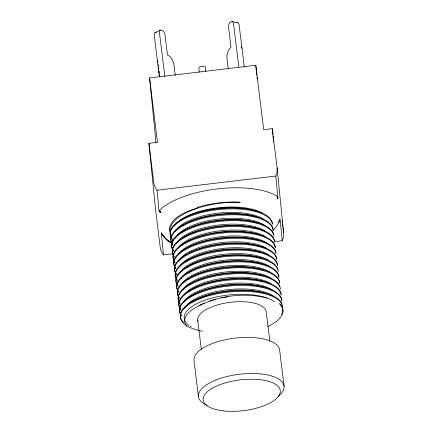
<?xml version="1.0" encoding="UTF-8"?>
<svg xmlns="http://www.w3.org/2000/svg" width="433" height="433" viewBox="0 0 433 433"><rect width="100%" height="100%" fill="white"/><g stroke="black" fill="none" stroke-linecap="round" stroke-linejoin="round"><path stroke-width="0.65" d="M272.693 230.562C276.227 227.471 278.901 223.239 280.032 218.681L282.229 240.721L274.176 241.684M281.542 314.591L282.836 311.798L282.435 307.511L279.583 303.625A51.365 20.475 -7 0 1 276.801 321.205L270.214 325.454L267.783 326.525M278.987 221.896L278.841 222.151L279.723 220.018L279.09 220.922M199.505 305.281L204.327 303.073M155.095 32.529L160.334 30.202M209.68 301.081L215.461 299.355M221.555 297.909L227.85 296.784M156.032 142.63L149.574 77.935L255.795 65.269L263.708 129.662L272.276 128.639L277.104 167.901L283.561 232.597A17.255 15.821 -5.7 0 1 282.229 240.721M172.864 253.765L163.468 254.885A17.255 15.821 -5.7 0 1 160.21 247.308L155.382 208.04L148.925 143.35L157.493 142.327L149.574 77.935M148.925 143.35L153.753 182.612A17.255 15.821 -5.7 0 0 157.011 190.19L275.772 176.031A17.255 15.821 -5.7 0 0 277.104 167.901M232.05 21.65L237.614 22.695M266.836 298.018C243.075 291.961 216.744 295.95 195.294 307.674A47.641 18.992 -7 0 0 186.845 326.395M171.62 242.891C167.495 241.111 164.329 237.668 161.801 234.042L162.949 235.114M171.565 242.886L166.456 239.514L170.586 242.502M161.271 232.846L162.521 234.881L161.271 232.846L163.468 254.885M162.05 234.432L166.997 239.974L164.02 237.003L164.383 237.419L161.801 234.042M170.662 234.291L169.79 229.766C172.789 217.149 186.98 212.278 197.757 208.073C211.456 203.786 225.837 201.805 240.185 202.26A51.365 20.475 -7 0 0 197.296 207.375M282.089 220.619L282.332 222.616M282.495 223.948L282.825 226.605M282.987 227.937L283.561 232.597M284.075 386.247L279.631 350.124A43.132 17.196 -7 0 0 235.097 338.119A43.132 17.196 -7 0 0 193.973 360.343L198.417 396.466M244.288 67.11L239.119 25.006A3.881 2.219 -79.4 0 0 237.03 22.7M238.848 67.072L233.549 23.961A3.881 2.219 -79.4 0 0 230.865 21.926A7.172 4.097 -79.4 0 0 229.793 22.765A3.881 2.219 -79.4 0 0 228.543 27.29L231.006 47.311A8.628 4.925 -79.4 0 0 226.968 58.493L228.191 68.43M269.84 341.166L266.241 311.884A34.51 13.759 -7 0 0 229.122 302.467A34.51 13.759 -7 0 0 197.962 321.232M175.262 75.418L173.963 64.815A8.628 4.806 66 0 0 167.463 54.894L165 34.867A3.881 2.165 66 0 0 162.077 30.402A7.172 3.994 66 0 0 160.892 30.072A3.881 2.165 66 0 0 159.468 32.794L164.849 76.571M197.713 320.057L201.313 349.339M157.672 60.539L157.834 61.865M158.57 67.835L158.732 69.161M158.976 71.147L159.138 72.473M159.382 74.465L159.544 75.791M157.699 61.286L157.861 62.612M158.11 64.604L158.272 65.93M158.516 67.916L158.678 69.242M158.922 71.234L159.165 73.226M159.333 74.552L159.577 76.538M159.366 76.906L154.229 35.122A3.881 2.165 66 0 1 156.286 32.524M272.276 128.639L272.877 134.641M273.007 135.973L273.272 138.641M273.407 139.978L273.607 141.975M275.772 176.031L277.97 198.07L277.055 198.779L277.97 198.07L277.439 196.874L276.292 195.797L272.963 193.968A66.861 26.657 -7 0 0 163.29 207.044L160.47 209.54L159.517 210.898L159.214 212.23L157.011 190.19M255.795 65.269L256.791 75.272M256.991 77.274L257.126 78.606M205.707 71.532L205.253 66.931A2.587 1.034 -7 0 0 202.579 66.211A7.529 3.004 -7 0 0 200.631 66.476A2.587 1.034 -7 0 0 198.828 67.694L199.283 72.295M191.18 326.747A47.662 18.722 -5.7 0 1 189.973 326.022M188.853 325.248A47.662 18.722 -5.7 0 1 211.32 298.25A47.662 18.722 -5.7 0 1 274.609 301.877M184.523 308.28A47.662 18.695 -5.7 0 1 224.429 290.088A47.662 18.695 -5.7 0 1 273.082 295.874M191.868 302.082A47.662 18.695 -5.7 0 1 265.467 293.412M184.106 301.817A47.662 18.695 -5.7 0 1 224.408 284.102A47.662 18.695 -5.7 0 1 272.362 289.986M190.06 296.946A47.662 18.695 -5.7 0 1 191.711 295.82M192.901 295.084A47.662 18.695 -5.7 0 1 265.288 287.701M183.733 295.355A47.662 18.695 -5.7 0 1 223.812 278.197A47.662 18.695 -5.7 0 1 271.09 283.739M188.82 291.436A47.662 18.695 -5.7 0 1 264.022 281.629M182.661 290.04A47.662 18.695 -5.7 0 1 222.957 272.325A47.662 18.695 -5.7 0 1 270.912 278.202M189.692 284.416A47.662 18.695 -5.7 0 1 190.85 283.669M192.073 282.944A47.662 18.695 -5.7 0 1 263.843 275.924M182.282 283.577A47.662 18.695 -5.7 0 1 222.935 266.344A47.662 18.695 -5.7 0 1 270.187 272.314M187.884 279.28A47.662 18.695 -5.7 0 1 188.967 278.527M190.125 277.78A47.662 18.695 -5.7 0 1 263.118 270.035M180.907 278.83A47.662 18.695 -5.7 0 1 220.235 260.726A47.662 18.695 -5.7 0 1 268.915 266.068M186.65 273.77A47.662 18.695 -5.7 0 1 261.851 263.962M180.485 272.373A47.662 18.695 -5.7 0 1 220.787 254.658A47.662 18.695 -5.7 0 1 268.741 260.536M185.925 267.881A47.662 18.695 -5.7 0 1 188.09 266.371M189.281 265.635A47.662 18.695 -5.7 0 1 261.667 258.257M180.112 265.911A47.662 18.695 -5.7 0 1 221.344 248.602A47.662 18.695 -5.7 0 1 268.541 255.01M185.2 261.992A47.662 18.695 -5.7 0 1 260.401 252.185M179.04 260.59A47.662 18.695 -5.7 0 1 218.762 242.956A47.662 18.695 -5.7 0 1 266.744 248.401M184.988 255.719A47.662 18.695 -5.7 0 1 187.229 254.225M188.452 253.494A47.662 18.695 -5.7 0 1 261.532 246.951M178.315 254.701A47.662 18.695 -5.7 0 1 219.19 236.911A47.662 18.695 -5.7 0 1 267.091 243.232M183.754 250.209A47.662 18.695 -5.7 0 1 259.497 240.586M177.936 248.239A47.662 18.695 -5.7 0 1 218.021 231.081A47.662 18.695 -5.7 0 1 265.294 236.624M181.947 245.181A47.662 18.695 -5.7 0 1 183.029 244.32M184.626 243.189A47.662 18.695 -5.7 0 1 186.385 242.079M187.641 241.36A47.662 18.695 -5.7 0 1 258.772 234.697M176.864 242.924A47.662 18.695 -5.7 0 1 217.166 225.209A47.662 18.695 -5.7 0 1 265.12 231.087M182.818 238.053A47.662 18.695 -5.7 0 1 258.046 228.808M175.576 238.177A47.662 18.695 -5.7 0 1 215.618 219.434A47.662 18.695 -5.7 0 1 264.92 225.566M181.579 232.543A47.662 18.695 -5.7 0 1 182.623 231.785M183.744 231.038A47.662 18.695 -5.7 0 1 257.326 222.919M175.419 231.146A47.662 18.695 -5.7 0 1 215.715 213.431A47.662 18.695 -5.7 0 1 263.67 219.309M181.903 225.896A47.662 18.695 -5.7 0 1 256.601 217.03M175.17 225.133A47.662 18.327 -6.1 0 1 215.645 208.067A47.662 18.327 -6.1 0 1 262.739 213.442M180.133 220.765A47.662 18.695 -5.7 0 1 181.73 219.628M182.883 218.887A47.662 18.695 -5.7 0 1 255.876 211.142M183.57 322.558A51.386 20.189 -5.8 0 1 218.887 292.659A51.386 20.189 -5.8 0 1 282.121 304.237M181.514 315.202A51.386 20.189 -5.8 0 1 222.508 286.04A51.386 20.189 -5.8 0 1 281.796 300.156M180.794 309.314A51.386 20.189 -5.8 0 1 221.783 280.151A51.386 20.189 -5.8 0 1 281.071 294.267M180.068 303.425A51.386 20.189 -5.8 0 1 218.768 274.625A51.386 20.189 -5.8 0 1 279.951 286.57M179.343 297.531A51.386 20.189 -5.8 0 1 220.332 268.373A51.386 20.189 -5.8 0 1 279.621 282.489M178.618 291.642A51.386 20.189 -5.8 0 1 219.612 262.479A51.386 20.189 -5.8 0 1 278.901 276.6M177.898 285.753A51.386 20.189 -5.8 0 1 217.35 256.834A51.386 20.189 -5.8 0 1 277.954 269.494M177.173 279.864A51.386 20.189 -5.8 0 1 218.162 250.702A51.386 20.189 -5.8 0 1 277.45 264.817M177.303 274.96A51.386 20.189 -5.8 0 1 216.056 245.029A51.386 20.189 -5.8 0 1 276.725 258.929M175.722 268.087A51.386 20.189 -5.8 0 1 215.943 239.043A51.386 20.189 -5.8 0 1 275.918 252.428M174.997 262.198A51.386 20.189 -5.8 0 1 215.991 233.035A51.386 20.189 -5.8 0 1 275.28 247.151M174.277 256.309A51.386 20.189 -5.8 0 1 215.266 227.146A51.386 20.189 -5.8 0 1 274.554 241.262M173.552 250.415A51.386 20.189 -5.8 0 1 213.772 221.371A51.386 20.189 -5.8 0 1 273.743 234.762M172.827 244.526A51.386 20.189 -5.8 0 1 213.815 215.363A51.386 20.189 -5.8 0 1 273.104 229.485M170.932 233.495A51.386 20.768 -5.8 0 1 197.876 207.797M172.101 238.637A51.386 20.189 -5.8 0 1 213.096 209.475A51.386 20.189 -5.8 0 1 272.384 223.59M202.552 331.267A51.386 20.189 -5.8 0 1 206.763 296.432A51.386 20.189 -5.8 0 1 282.619 306.856M181.616 316.014A51.386 20.189 -5.8 0 1 222.605 286.852A51.386 20.189 -5.8 0 1 281.894 300.967M180.891 310.125A51.386 20.189 -5.8 0 1 221.88 280.963A51.386 20.189 -5.8 0 1 281.169 295.079M180.166 304.237A51.386 20.189 -5.8 0 1 221.16 275.074A51.386 20.189 -5.8 0 1 280.449 289.19M179.446 298.348A51.386 20.189 -5.8 0 1 220.435 269.185A51.386 20.189 -5.8 0 1 279.723 283.301M178.721 292.459A51.386 20.189 -5.8 0 1 219.71 263.296A51.386 20.189 -5.8 0 1 278.998 277.412M177.995 286.565A51.386 20.189 -5.8 0 1 218.984 257.408A51.386 20.189 -5.8 0 1 278.273 271.523M177.27 280.676A51.386 20.189 -5.8 0 1 218.264 251.519A51.386 20.189 -5.8 0 1 277.548 265.635M176.545 274.787A51.386 20.189 -5.8 0 1 217.539 245.625A51.386 20.189 -5.8 0 1 276.828 259.74M175.825 268.898A51.386 20.189 -5.8 0 1 216.814 239.736A51.386 20.189 -5.8 0 1 276.102 253.852M175.1 263.01A51.386 20.189 -5.8 0 1 216.089 233.847A51.386 20.189 -5.8 0 1 275.377 247.963M174.375 257.121A51.386 20.189 -5.8 0 1 215.363 227.958A51.386 20.189 -5.8 0 1 274.652 242.074M173.649 251.232A51.386 20.189 -5.8 0 1 214.644 222.069A51.386 20.189 -5.8 0 1 273.932 236.185M172.929 245.343A51.386 20.189 -5.8 0 1 213.918 216.181A51.386 20.189 -5.8 0 1 273.207 230.296M173.054 240.439A51.386 20.189 -5.8 0 1 211.807 210.503A51.386 20.189 -5.8 0 1 272.481 224.408M207.136 405.353A43.132 17.196 -7 0 1 211.05 382.187A43.132 17.196 -7 0 1 267.464 374.962A43.132 17.196 -7 0 1 278.289 396.238M241.327 46.748A3.881 3.561 -5.7 0 1 242.058 48.453M277.326 197.583L277.591 198.19L277.326 197.583M160.621 212.04L159.517 210.898L160.859 212.511L160.621 212.04M223.785 410.922A38.824 15.474 -7 0 0 280.275 390.685A38.824 15.474 -7 0 0 221.122 384.239A38.824 15.474 -7 0 0 223.785 410.922"/></g></svg>
